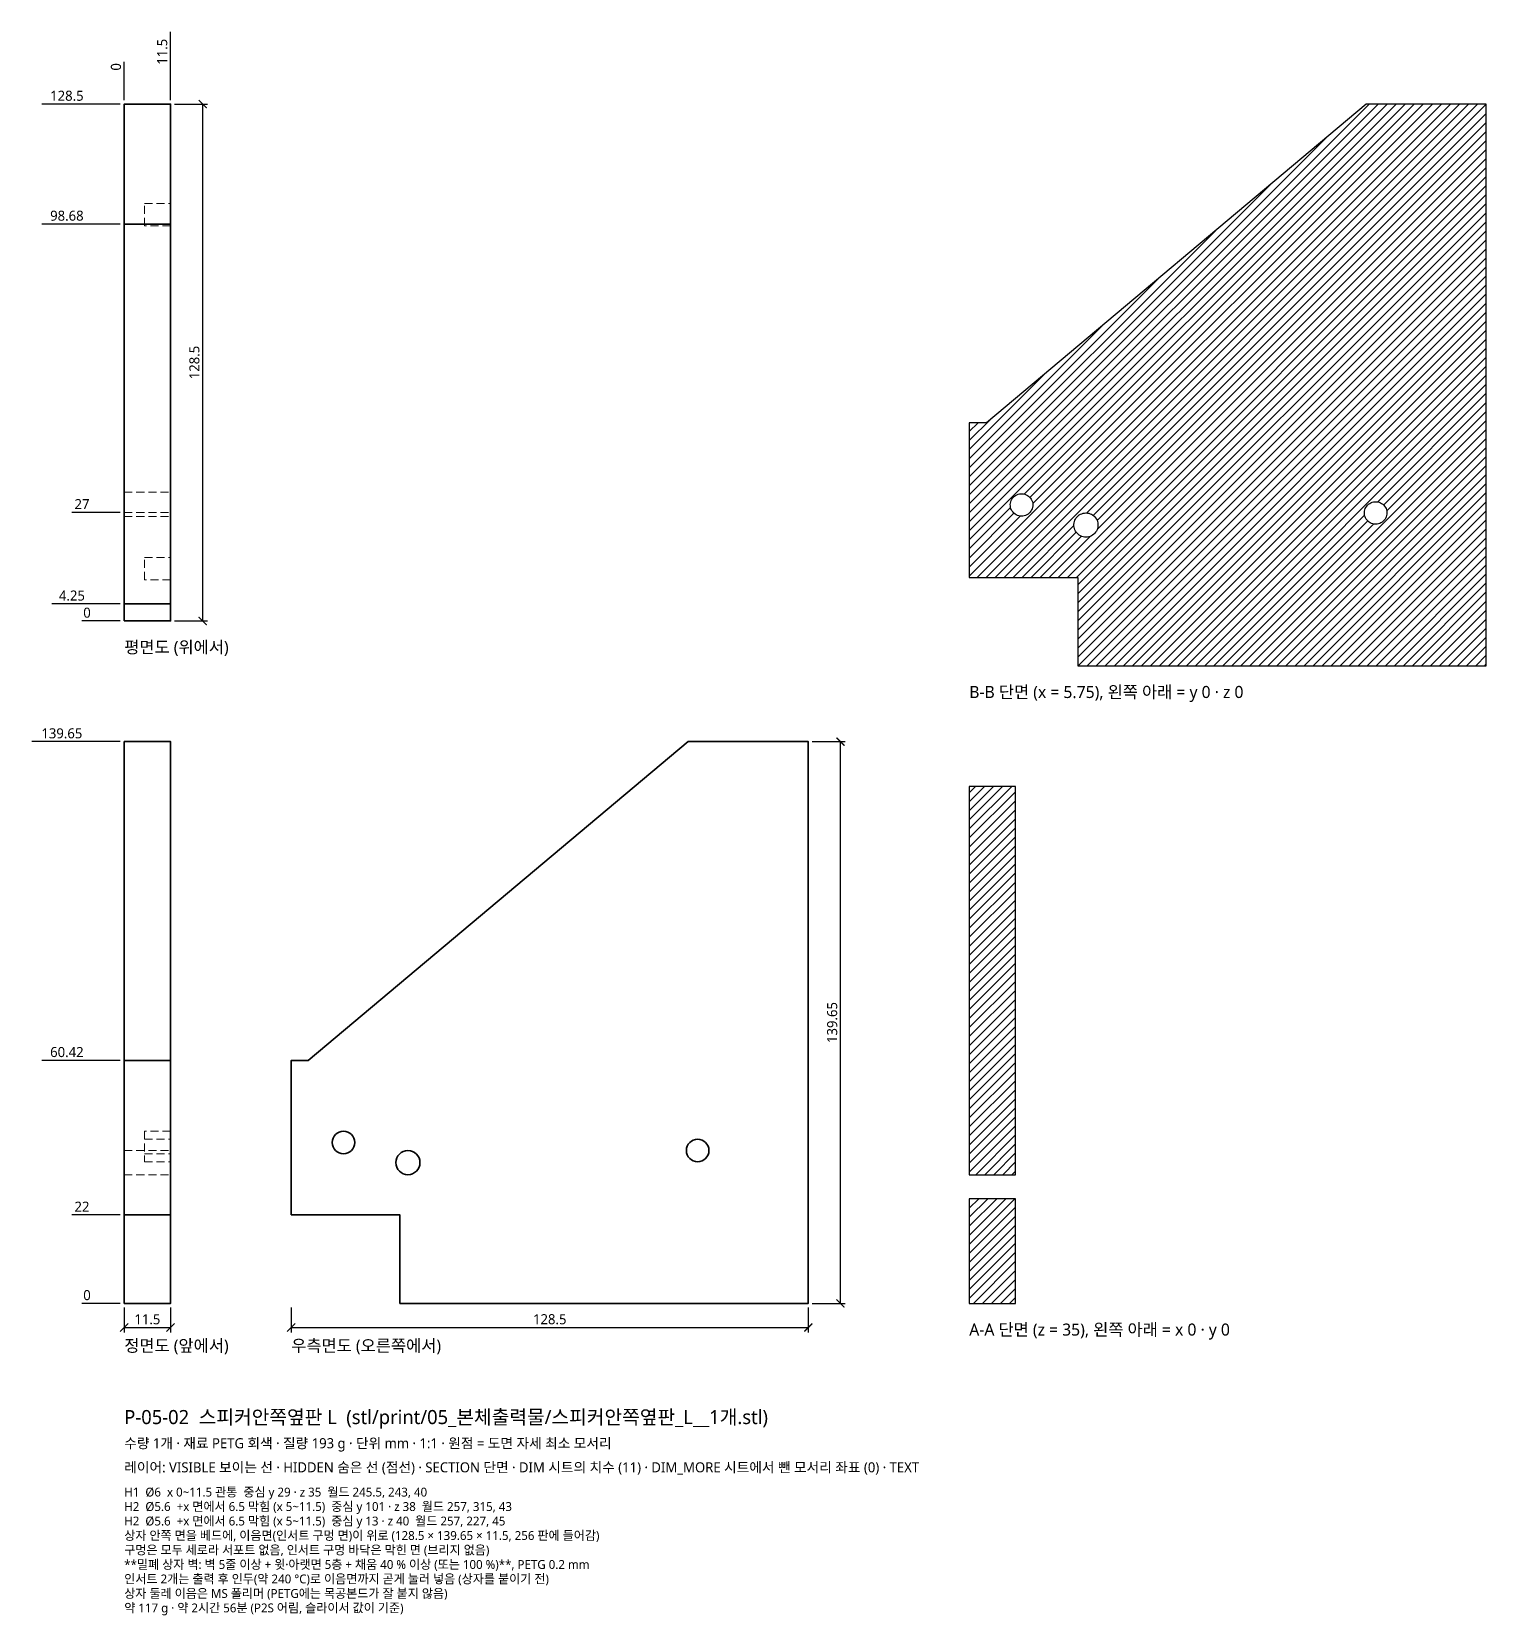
# Model space of a CAD drawing. Header units: millimetres. Extents: x -23 to 338, y -78 to 316.
import ezdxf

# ---------------------------------------------------------------- set-up
doc = ezdxf.new("R2010")
doc.units = ezdxf.units.MM
doc.linetypes.add('HIDDEN', pattern=[3, 2, -1])
for name, color, linetype, lineweight in [('DIM', 4, 'CONTINUOUS', 13), ('HIDDEN', 8, 'HIDDEN', 18), ('SECTION', 5, 'CONTINUOUS', 25), ('TEXT', 7, 'CONTINUOUS', 18), ('VISIBLE', 7, 'CONTINUOUS', 35)]:
    doc.layers.add(name, color=color, linetype=linetype, lineweight=lineweight)
doc.styles.add('KR', font='malgun.ttf')
doc.dimstyles.new('TOCCATA', dxfattribs={"dimtxt": 2.5, "dimasz": 2, "dimexe": 1.2, "dimexo": 1, "dimgap": 0.8, "dimtad": 1, "dimdsep": 46, "dimtxsty": 'KR', "dimblk": 'ARCHTICK', "dimcen": 2.5, "dimazin": 3, "dimtfac": 0.5, "dimtmove": 2, "dimatfit": 3})

# ---------------------------------------------------------------- blocks, each defined once
blk = doc.blocks.new('_ARCHTICK')
at = {"color": 0, "linetype": 'BYBLOCK', "const_width": 0.15}
blk.add_lwpolyline([(-0.5, -0.5), (0.5, 0.5)], dxfattribs=at)

msp = doc.modelspace()

# ---------------------------------------------------------------- hatches: boundary and pattern name
at = {"layer": 'SECTION'}
h = msp.add_hatch(dxfattribs=at)
h.set_pattern_fill('ANSI31', scale=0.5)
h.paths.add_polyline_path([(222.656, 195.721), (222.317, 195.785), (221.989, 195.889), (221.675, 196.033), (221.382, 196.215), (221.114, 196.431), (220.874, 196.678), (220.666, 196.953), (220.494, 197.252), (220.359, 197.569), (220.265, 197.901), (220.212, 198.242), (220.201, 198.586), (220.233, 198.929), (220.307, 199.266), (220.421, 199.591), (220.575, 199.9), (220.766, 200.187), (220.99, 200.449), (221.245, 200.681), (221.526, 200.881), (221.83, 201.044), (222.151, 201.168), (222.486, 201.252), (222.828, 201.295), (223.172, 201.295), (223.514, 201.252), (223.849, 201.168), (224.17, 201.044), (224.474, 200.881), (224.755, 200.681), (225.01, 200.449), (225.234, 200.187), (225.425, 199.9), (225.579, 199.591), (225.693, 199.266), (225.767, 198.929), (225.799, 198.586), (225.788, 198.242), (225.735, 197.901), (225.641, 197.569), (225.506, 197.252), (225.334, 196.953), (225.126, 196.678), (224.886, 196.431), (224.618, 196.215), (224.325, 196.033), (224.011, 195.889), (223.683, 195.785), (223.344, 195.721), (223, 195.7)])
h.paths.add_polyline_path([(310.656, 193.721), (310.317, 193.785), (309.989, 193.889), (309.675, 194.033), (309.382, 194.215), (309.114, 194.431), (308.874, 194.678), (308.666, 194.953), (308.494, 195.252), (308.359, 195.569), (308.265, 195.901), (308.212, 196.242), (308.201, 196.586), (308.233, 196.929), (308.307, 197.266), (308.421, 197.591), (308.575, 197.9), (308.766, 198.187), (308.99, 198.449), (309.245, 198.681), (309.526, 198.881), (309.83, 199.044), (310.151, 199.168), (310.486, 199.252), (310.828, 199.295), (311.172, 199.295), (311.514, 199.252), (311.849, 199.168), (312.17, 199.044), (312.474, 198.881), (312.755, 198.681), (313.01, 198.449), (313.234, 198.187), (313.425, 197.9), (313.579, 197.591), (313.693, 197.266), (313.767, 196.929), (313.799, 196.586), (313.788, 196.242), (313.735, 195.901), (313.641, 195.569), (313.506, 195.252), (313.334, 194.953), (313.126, 194.678), (312.886, 194.431), (312.618, 194.215), (312.325, 194.033), (312.011, 193.889), (311.683, 193.785), (311.344, 193.721), (311, 193.7)])
h.paths.add_polyline_path([(238.652, 190.52), (238.308, 190.581), (237.974, 190.681), (237.654, 190.819), (237.351, 190.994), (237.072, 191.202), (236.818, 191.441), (236.594, 191.709), (236.402, 192), (236.245, 192.312), (236.126, 192.64), (236.046, 192.979), (236.005, 193.326), (236.005, 193.674), (236.046, 194.021), (236.126, 194.36), (236.245, 194.688), (236.402, 195), (236.594, 195.291), (236.818, 195.559), (237.072, 195.798), (237.351, 196.006), (237.654, 196.181), (237.974, 196.319), (238.308, 196.419), (238.652, 196.48), (239, 196.5), (239.348, 196.48), (239.692, 196.419), (240.026, 196.319), (240.346, 196.181), (240.649, 196.006), (240.928, 195.798), (241.182, 195.559), (241.406, 195.291), (241.598, 195), (241.755, 194.688), (241.874, 194.36), (241.954, 194.021), (241.995, 193.674), (241.995, 193.326), (241.954, 192.979), (241.874, 192.64), (241.755, 192.312), (241.598, 192), (241.406, 191.709), (241.182, 191.441), (240.928, 191.202), (240.649, 190.994), (240.346, 190.819), (240.026, 190.681), (239.692, 190.581), (239.348, 190.52), (239, 190.5)])
h.paths.add_polyline_path([(338.5, 298.15), (308.676, 298.15), (214.251, 218.918), (210, 218.918), (210, 180.5), (237, 180.5), (237, 158.5), (338.5, 158.5)])
h = msp.add_hatch(dxfattribs=at)
h.set_pattern_fill('ANSI31', scale=0.5)
h.paths.add_polyline_path([(221.5, 128.5), (210, 128.5), (210, 31.995), (221.5, 31.995)])
h.paths.add_polyline_path([(221.5, 26.005), (210, 26.005), (210, 0), (221.5, 0)])

# ---------------------------------------------------------------- linework, layer by layer
at = {"layer": 'HIDDEN'}
for points in [[(11.5, 267.851), (5, 267.851), (5, 273.449), (11.5, 273.449)], [(0, 201.645), (11.5, 201.645)], [(0, 196.65), (11.5, 196.65)], [(0, 195.655), (11.5, 195.655)], [(11.5, 179.851), (5, 179.851), (5, 185.449), (11.5, 185.449)], [(11.5, 42.795), (5, 42.795), (5, 35.2), (11.5, 35.2)], [(5, 40.795), (11.5, 40.795)], [(0, 38), (11.5, 38)], [(5, 37.2), (11.5, 37.2)], [(0, 32), (11.5, 32)]]:
    msp.add_lwpolyline(points, dxfattribs=at)
at = {"layer": 'SECTION'}
for points in [[(338.5, 298.15), (308.676, 298.15), (214.251, 218.918), (210, 218.918), (210, 180.5), (237, 180.5), (237, 158.5), (338.5, 158.5)], [(222.656, 195.721), (222.317, 195.785), (221.989, 195.889), (221.675, 196.033), (221.382, 196.215), (221.114, 196.431), (220.874, 196.678), (220.666, 196.953), (220.494, 197.252), (220.359, 197.569), (220.265, 197.901), (220.212, 198.242), (220.201, 198.586), (220.233, 198.929), (220.307, 199.266), (220.421, 199.591), (220.575, 199.9), (220.766, 200.187), (220.99, 200.449), (221.245, 200.681), (221.526, 200.881), (221.83, 201.044), (222.151, 201.168), (222.486, 201.252), (222.828, 201.295), (223.172, 201.295), (223.514, 201.252), (223.849, 201.168), (224.17, 201.044), (224.474, 200.881), (224.755, 200.681), (225.01, 200.449), (225.234, 200.187), (225.425, 199.9), (225.579, 199.591), (225.693, 199.266), (225.767, 198.929), (225.799, 198.586), (225.788, 198.242), (225.735, 197.901), (225.641, 197.569), (225.506, 197.252), (225.334, 196.953), (225.126, 196.678), (224.886, 196.431), (224.618, 196.215), (224.325, 196.033), (224.011, 195.889), (223.683, 195.785), (223.344, 195.721), (223, 195.7)], [(310.656, 193.721), (310.317, 193.785), (309.989, 193.889), (309.675, 194.033), (309.382, 194.215), (309.114, 194.431), (308.874, 194.678), (308.666, 194.953), (308.494, 195.252), (308.359, 195.569), (308.265, 195.901), (308.212, 196.242), (308.201, 196.586), (308.233, 196.929), (308.307, 197.266), (308.421, 197.591), (308.575, 197.9), (308.766, 198.187), (308.99, 198.449), (309.245, 198.681), (309.526, 198.881), (309.83, 199.044), (310.151, 199.168), (310.486, 199.252), (310.828, 199.295), (311.172, 199.295), (311.514, 199.252), (311.849, 199.168), (312.17, 199.044), (312.474, 198.881), (312.755, 198.681), (313.01, 198.449), (313.234, 198.187), (313.425, 197.9), (313.579, 197.591), (313.693, 197.266), (313.767, 196.929), (313.799, 196.586), (313.788, 196.242), (313.735, 195.901), (313.641, 195.569), (313.506, 195.252), (313.334, 194.953), (313.126, 194.678), (312.886, 194.431), (312.618, 194.215), (312.325, 194.033), (312.011, 193.889), (311.683, 193.785), (311.344, 193.721), (311, 193.7)], [(238.652, 190.52), (238.308, 190.581), (237.974, 190.681), (237.654, 190.819), (237.351, 190.994), (237.072, 191.202), (236.818, 191.441), (236.594, 191.709), (236.402, 192), (236.245, 192.312), (236.126, 192.64), (236.046, 192.979), (236.005, 193.326), (236.005, 193.674), (236.046, 194.021), (236.126, 194.36), (236.245, 194.688), (236.402, 195), (236.594, 195.291), (236.818, 195.559), (237.072, 195.798), (237.351, 196.006), (237.654, 196.181), (237.974, 196.319), (238.308, 196.419), (238.652, 196.48), (239, 196.5), (239.348, 196.48), (239.692, 196.419), (240.026, 196.319), (240.346, 196.181), (240.649, 196.006), (240.928, 195.798), (241.182, 195.559), (241.406, 195.291), (241.598, 195), (241.755, 194.688), (241.874, 194.36), (241.954, 194.021), (241.995, 193.674), (241.995, 193.326), (241.954, 192.979), (241.874, 192.64), (241.755, 192.312), (241.598, 192), (241.406, 191.709), (241.182, 191.441), (240.928, 191.202), (240.649, 190.994), (240.346, 190.819), (240.026, 190.681), (239.692, 190.581), (239.348, 190.52), (239, 190.5)], [(221.5, 128.5), (210, 128.5), (210, 31.995), (221.5, 31.995)], [(221.5, 26.005), (210, 26.005), (210, 0), (221.5, 0)]]:
    msp.add_lwpolyline(points, close=True, dxfattribs=at)
at = {"layer": 'VISIBLE'}
for points in [[(0, 169.65), (0, 298.15), (11.5, 298.15), (11.5, 169.65), (0, 169.65)], [(0, 268.326), (11.5, 268.326)], [(0, 173.901), (11.5, 173.901)], [(0, 0), (0, 139.65), (11.5, 139.65), (11.5, 0), (0, 0)], [(41.5, 22), (41.5, 60.418), (45.751, 60.418), (140.176, 139.65), (170, 139.65), (170, 0), (68.5, 0), (68.5, 22), (41.5, 22)], [(0, 60.418), (11.5, 60.418)], [(0, 22), (11.5, 22)]]:
    msp.add_lwpolyline(points, dxfattribs=at)
for centre, radius in [((54.5, 40), 2.8), ((142.5, 38), 2.8), ((70.5, 35), 3)]:
    msp.add_circle(centre, radius, dxfattribs=at)

# ---------------------------------------------------------------- texts
at = {"layer": 'TEXT', "style": 'KR'}
for s, height, p in [('평면도 (위에서)', 3, (0, 161.65)), ('B-B 단면 (x = 5.75), 왼쪽 아래 = y 0 · z 0', 3, (210, 150.5)), ('A-A 단면 (z = 35), 왼쪽 아래 = x 0 · y 0', 3, (210, -8)), ('정면도 (앞에서)', 3, (0, -12)), ('우측면도 (오른쪽에서)', 3, (41.5, -12)), ('P-05-02  스피커안쪽옆판 L  (stl/print/05_본체출력물/스피커안쪽옆판_L__1개.stl)', 3.5, (0, -30)), ('수량 1개 · 재료 PETG 회색 · 질량 193 g · 단위 mm · 1:1 · 원점 = 도면 자세 최소 모서리', 2.5, (0, -36)), ('레이어: VISIBLE 보이는 선 · HIDDEN 숨은 선 (점선) · SECTION 단면 · DIM 시트의 치수 (11) · DIM_MORE 시트에서 뺀 모서리 좌표 (0) · TEXT', 2.5, (0, -42)), ('H1  Ø6  x 0~11.5 관통  중심 y 29 · z 35  월드 245.5, 243, 40', 2.2, (0, -48)), ('H2  Ø5.6  +x 면에서 6.5 막힘 (x 5~11.5)  중심 y 101 · z 38  월드 257, 315, 43', 2.2, (0, -51.6)), ('H2  Ø5.6  +x 면에서 6.5 막힘 (x 5~11.5)  중심 y 13 · z 40  월드 257, 227, 45', 2.2, (0, -55.2)), ('상자 안쪽 면을 베드에, 이음면(인서트 구멍 면)이 위로 (128.5 × 139.65 × 11.5, 256 판에 들어감)', 2.2, (0, -58.8)), ('구멍은 모두 세로라 서포트 없음, 인서트 구멍 바닥은 막힌 면 (브리지 없음)', 2.2, (0, -62.4)), ('**밀폐 상자 벽: 벽 5줄 이상 + 윗·아랫면 5층 + 채움 40 % 이상 (또는 100 %)**, PETG 0.2 mm', 2.2, (0, -66)), ('상자 둘레 이음은 MS 폴리머 (PETG에는 목공본드가 잘 붙지 않음)', 2.2, (0, -73.2)), ('인서트 2개는 출력 후 인두(약 240 °C)로 이음면까지 곧게 눌러 넣음 (상자를 붙이기 전)', 2.2, (0, -69.6)), ('약 117 g · 약 2시간 56분 (P2S 어림, 슬라이서 값이 기준)', 2.2, (0, -76.8))]:
    msp.add_text(s, height=height, dxfattribs=at).set_placement(p)

# ---------------------------------------------------------------- dimensions: what is measured, and where the dimension line sits
at = {"layer": 'DIM'}
for feature_location, offset, dtype, origin in [((11.5, 298.15), (0, 8), 1, (0, 169.65)), ((0, 298.149993896), (0, 8), 1, (0, 169.649993896)), ((0, 298.15), (-8, 0), 0, (0, 169.65)), ((0, 268.33), (-8, 0), 0, (0, 169.65)), ((0, 196.65), (-8, 0), 0, (0, 169.65)), ((0, 173.9), (-8, 0), 0, (0, 169.65)), ((0, 169.649993896), (-8, 0), 0, (0, 169.649993896)), ((0, 139.65), (-8, 0), 0, (0, 0)), ((0, 60.42), (-8, 0), 0, (0, 0)), ((0, 22), (-8, 0), 0, (0, 0)), ((0, 0), (-8, 0), 0, (0, 0))]:
    msp.add_ordinate_dim(feature_location=feature_location, offset=offset, dtype=dtype, origin=origin, dimstyle='TOCCATA', dxfattribs=at).render()
for base, p1, p2 in [((19.5, 169.65), (11.5, 169.65), (11.5, 298.15)), ((178, 0), (170, 0), (170, 139.65))]:
    msp.add_linear_dim(base=base, p1=p1, p2=p2, angle=90, dimstyle='TOCCATA', dxfattribs=at).render()
for base, p1, p2 in [((0, -6), (0, 0), (11.5, 0)), ((41.5, -6), (41.5, 0), (170, 0))]:
    msp.add_linear_dim(base=base, p1=p1, p2=p2, dimstyle='TOCCATA', dxfattribs=at).render()

doc.saveas('drawing.dxf')
